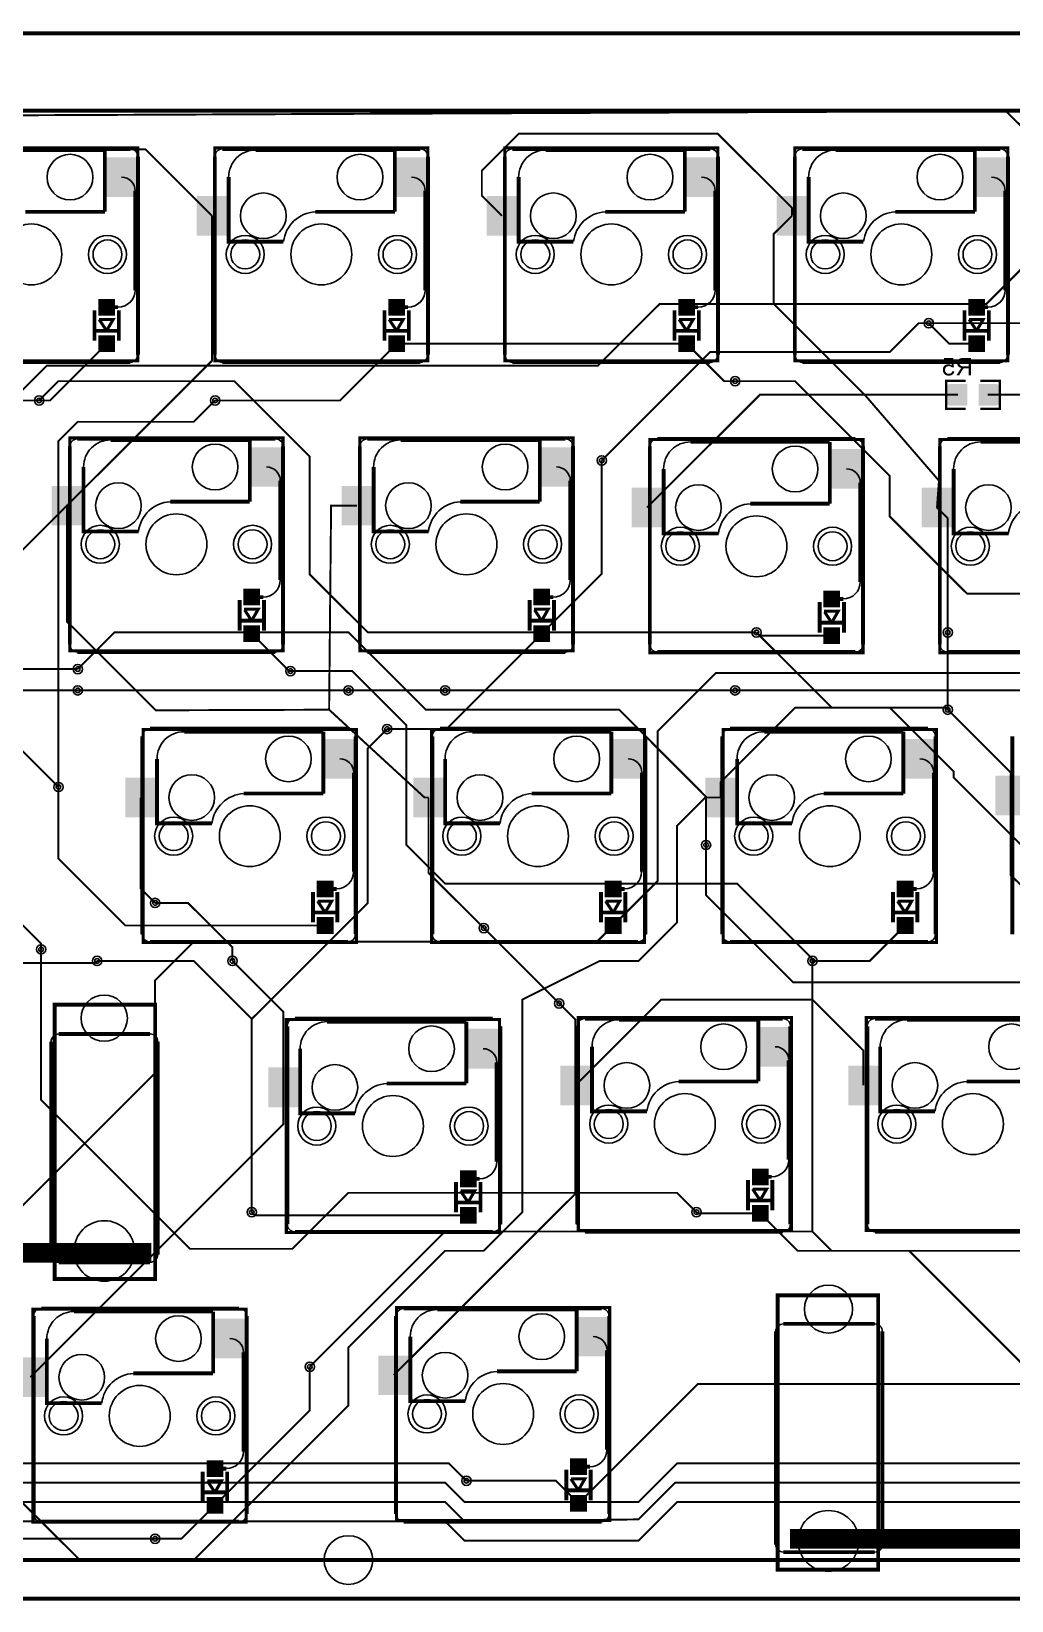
# Model space of a CAD drawing. Header units: millimetres. Extents: x -34 to 290, y -3 to 102.
# Drawn here: x 30 to 94.4, y -2.7 to 100.5 of the extents above; entities that cross this region are included whole.
import ezdxf

# ---------------------------------------------------------------- set-up
doc = ezdxf.new("R2010")
doc.units = ezdxf.units.MM
for name, color, linetype, true_color in [('BoardOutLine', 7, 'Continuous', 0xff00ff), ('BottomLayer', 7, 'Continuous', 0x0000ff), ('BottomPasteMaskLayer', 7, 'Continuous', 0x800000), ('BottomSilkLayer', 7, 'Continuous', 0x66cc33), ('BottomSolderMaskLayer', 7, 'Continuous', 0xaa00ff), ('Document', 7, 'Continuous', 0xffffff), ('Hole', 7, 'Continuous', 0x222222), ('Multi-Layer', 7, 'Continuous', 0xc0c0c0), ('TopLayer', 7, 'Continuous', 0xff0000), ('TopSilkLayer', 7, 'Continuous', 0xffcc00)]:
    doc.layers.add(name, color=color, linetype=linetype, true_color=true_color)
doc.styles.get("Standard").update_dxf_attribs({"font": 'arial.ttf'})

msp = doc.modelspace()

# ---------------------------------------------------------------- hatches: boundary and pattern name
at = {"layer": 'BottomLayer'}
for points in [[(36.84, 89.63), (34.94, 89.63), (34.94, 92.13), (36.84, 92.13)], [(55.89, 89.63), (53.99, 89.63), (53.99, 92.13), (55.89, 92.13)], [(74.94, 89.63), (73.04, 89.63), (73.04, 92.13), (74.94, 92.13)], [(93.99, 89.63), (92.09, 89.63), (92.09, 92.13), (93.99, 92.13)], [(42.79, 87.09), (40.89, 87.09), (40.89, 89.59), (42.79, 89.59)], [(61.84, 87.09), (59.94, 87.09), (59.94, 89.59), (61.84, 89.59)], [(80.89, 87.09), (78.99, 87.09), (78.99, 89.59), (80.89, 89.59)], [(35.42, 82.83), (35.42, 81.83), (34.42, 81.83), (34.42, 82.83)], [(54.47, 82.83), (54.47, 81.83), (53.47, 81.83), (53.47, 82.83)], [(73.52, 82.83), (73.52, 81.83), (72.52, 81.83), (72.52, 82.83)], [(92.57, 82.83), (92.57, 81.83), (91.57, 81.83), (91.57, 82.83)], [(35.42, 80.43), (35.42, 79.43), (34.42, 79.43), (34.42, 80.43)], [(54.47, 80.43), (54.47, 79.43), (53.47, 79.43), (53.47, 80.43)], [(73.52, 80.43), (73.52, 79.43), (72.52, 79.43), (72.52, 80.43)], [(92.57, 80.43), (92.57, 79.43), (91.57, 79.43), (91.57, 80.43)], [(91.42, 75.89), (91.42, 77.27), (90.29, 77.27), (90.29, 75.89)], [(92.22, 75.89), (92.22, 77.27), (93.35, 77.27), (93.35, 75.89)], [(46.37, 70.58), (44.47, 70.58), (44.47, 73.08), (46.37, 73.08)], [(65.42, 70.58), (63.52, 70.58), (63.52, 73.08), (65.42, 73.08)], [(84.47, 70.46), (82.57, 70.46), (82.57, 72.96), (84.47, 72.96)], [(33.26, 68.04), (31.36, 68.04), (31.36, 70.54), (33.26, 70.54)], [(52.31, 68.04), (50.41, 68.04), (50.41, 70.54), (52.31, 70.54)], [(71.36, 67.92), (69.46, 67.92), (69.46, 70.42), (71.36, 70.42)], [(90.41, 67.92), (88.51, 67.92), (88.51, 70.42), (90.41, 70.42)], [(44.95, 63.78), (44.95, 62.78), (43.95, 62.78), (43.95, 63.78)], [(64, 63.78), (64, 62.78), (63, 62.78), (63, 63.78)], [(83.05, 63.65), (83.05, 62.65), (82.05, 62.65), (82.05, 63.65)], [(44.95, 61.38), (44.95, 60.38), (43.95, 60.38), (43.95, 61.38)], [(64, 61.38), (64, 60.38), (63, 60.38), (63, 61.38)], [(83.05, 61.25), (83.05, 60.25), (82.05, 60.25), (82.05, 61.25)], [(51.19, 51.41), (49.29, 51.41), (49.29, 53.91), (51.19, 53.91)], [(70.12, 51.41), (68.22, 51.41), (68.22, 53.91), (70.12, 53.91)], [(89.29, 51.41), (87.39, 51.41), (87.39, 53.91), (89.29, 53.91)], [(38.09, 48.87), (36.19, 48.87), (36.19, 51.37), (38.09, 51.37)], [(57.01, 48.87), (55.11, 48.87), (55.11, 51.37), (57.01, 51.37)], [(76.19, 48.87), (74.29, 48.87), (74.29, 51.37), (76.19, 51.37)], [(95.24, 48.99), (93.34, 48.99), (93.34, 51.49), (95.24, 51.49)], [(49.77, 44.6), (49.77, 43.6), (48.77, 43.6), (48.77, 44.6)], [(68.69, 44.6), (68.69, 43.6), (67.69, 43.6), (67.69, 44.6)], [(87.87, 44.6), (87.87, 43.6), (86.87, 43.6), (86.87, 44.6)], [(49.77, 42.2), (49.77, 41.2), (48.77, 41.2), (48.77, 42.2)], [(68.69, 42.2), (68.69, 41.2), (67.69, 41.2), (67.69, 42.2)], [(87.87, 42.2), (87.87, 41.2), (86.87, 41.2), (86.87, 42.2)], [(60.59, 32.36), (58.69, 32.36), (58.69, 34.86), (60.59, 34.86)], [(79.77, 32.48), (77.87, 32.48), (77.87, 34.98), (79.77, 34.98)], [(47.48, 29.82), (45.58, 29.82), (45.58, 32.32), (47.48, 32.32)], [(66.66, 29.94), (64.76, 29.94), (64.76, 32.44), (66.66, 32.44)], [(85.58, 29.94), (83.68, 29.94), (83.68, 32.44), (85.58, 32.44)], [(59.17, 25.55), (59.17, 24.55), (58.17, 24.55), (58.17, 25.55)], [(78.35, 25.68), (78.35, 24.68), (77.35, 24.68), (77.35, 25.68)], [(59.17, 23.15), (59.17, 22.15), (58.17, 22.15), (58.17, 23.15)], [(78.35, 23.28), (78.35, 22.28), (77.35, 22.28), (77.35, 23.28)], [(43.95, 13.31), (42.05, 13.31), (42.05, 15.81), (43.95, 15.81)], [(67.83, 13.43), (65.93, 13.43), (65.93, 15.93), (67.83, 15.93)], [(30.85, 10.77), (28.95, 10.77), (28.95, 13.27), (30.85, 13.27)], [(54.72, 10.89), (52.82, 10.89), (52.82, 13.39), (54.72, 13.39)], [(42.53, 6.5), (42.53, 5.5), (41.53, 5.5), (41.53, 6.5)], [(66.41, 6.63), (66.41, 5.63), (65.41, 5.63), (65.41, 6.63)], [(66.41, 4.23), (66.41, 3.23), (65.41, 3.23), (65.41, 4.23)], [(42.53, 4.1), (42.53, 3.1), (41.53, 3.1), (41.53, 4.1)]]:
    msp.add_hatch(color=256, dxfattribs=at).paths.add_polyline_path(points)
at = {"layer": 'BottomPasteMaskLayer'}
for points in [[(36.84, 89.63), (34.94, 89.63), (34.94, 92.13), (36.84, 92.13)], [(55.89, 89.63), (53.99, 89.63), (53.99, 92.13), (55.89, 92.13)], [(74.94, 89.63), (73.04, 89.63), (73.04, 92.13), (74.94, 92.13)], [(93.99, 89.63), (92.09, 89.63), (92.09, 92.13), (93.99, 92.13)], [(42.79, 87.09), (40.89, 87.09), (40.89, 89.59), (42.79, 89.59)], [(61.84, 87.09), (59.94, 87.09), (59.94, 89.59), (61.84, 89.59)], [(80.89, 87.09), (78.99, 87.09), (78.99, 89.59), (80.89, 89.59)], [(35.42, 82.83), (35.42, 81.83), (34.42, 81.83), (34.42, 82.83)], [(54.47, 82.83), (54.47, 81.83), (53.47, 81.83), (53.47, 82.83)], [(73.52, 82.83), (73.52, 81.83), (72.52, 81.83), (72.52, 82.83)], [(92.57, 82.83), (92.57, 81.83), (91.57, 81.83), (91.57, 82.83)], [(35.42, 80.43), (35.42, 79.43), (34.42, 79.43), (34.42, 80.43)], [(54.47, 80.43), (54.47, 79.43), (53.47, 79.43), (53.47, 80.43)], [(73.52, 80.43), (73.52, 79.43), (72.52, 79.43), (72.52, 80.43)], [(92.57, 80.43), (92.57, 79.43), (91.57, 79.43), (91.57, 80.43)], [(91.37, 75.94), (91.37, 76.36), (90.93, 76.36), (90.93, 76.81), (91.37, 76.81), (91.37, 77.22), (91.32, 77.27), (90.17, 77.27), (90.12, 77.22), (90.12, 75.94), (90.17, 75.89), (91.32, 75.89)], [(93.52, 75.94), (93.52, 77.22), (93.47, 77.27), (92.32, 77.27), (92.27, 77.22), (92.27, 76.81), (92.72, 76.81), (92.72, 76.36), (92.28, 76.36), (92.27, 75.94), (92.32, 75.89), (93.47, 75.89)], [(46.37, 70.58), (44.47, 70.58), (44.47, 73.08), (46.37, 73.08)], [(65.42, 70.58), (63.52, 70.58), (63.52, 73.08), (65.42, 73.08)], [(84.47, 70.46), (82.57, 70.46), (82.57, 72.96), (84.47, 72.96)], [(33.26, 68.04), (31.36, 68.04), (31.36, 70.54), (33.26, 70.54)], [(52.31, 68.04), (50.41, 68.04), (50.41, 70.54), (52.31, 70.54)], [(71.36, 67.92), (69.46, 67.92), (69.46, 70.42), (71.36, 70.42)], [(90.41, 67.92), (88.51, 67.92), (88.51, 70.42), (90.41, 70.42)], [(44.95, 63.78), (44.95, 62.78), (43.95, 62.78), (43.95, 63.78)], [(64, 63.78), (64, 62.78), (63, 62.78), (63, 63.78)], [(83.05, 63.65), (83.05, 62.65), (82.05, 62.65), (82.05, 63.65)], [(44.95, 61.38), (44.95, 60.38), (43.95, 60.38), (43.95, 61.38)], [(64, 61.38), (64, 60.38), (63, 60.38), (63, 61.38)], [(83.05, 61.25), (83.05, 60.25), (82.05, 60.25), (82.05, 61.25)], [(51.19, 51.41), (49.29, 51.41), (49.29, 53.91), (51.19, 53.91)], [(70.12, 51.41), (68.22, 51.41), (68.22, 53.91), (70.12, 53.91)], [(89.29, 51.41), (87.39, 51.41), (87.39, 53.91), (89.29, 53.91)], [(38.09, 48.87), (36.19, 48.87), (36.19, 51.37), (38.09, 51.37)], [(57.01, 48.87), (55.11, 48.87), (55.11, 51.37), (57.01, 51.37)], [(76.19, 48.87), (74.29, 48.87), (74.29, 51.37), (76.19, 51.37)], [(95.24, 48.99), (93.34, 48.99), (93.34, 51.49), (95.24, 51.49)], [(49.77, 44.6), (49.77, 43.6), (48.77, 43.6), (48.77, 44.6)], [(68.69, 44.6), (68.69, 43.6), (67.69, 43.6), (67.69, 44.6)], [(87.87, 44.6), (87.87, 43.6), (86.87, 43.6), (86.87, 44.6)], [(49.77, 42.2), (49.77, 41.2), (48.77, 41.2), (48.77, 42.2)], [(68.69, 42.2), (68.69, 41.2), (67.69, 41.2), (67.69, 42.2)], [(87.87, 42.2), (87.87, 41.2), (86.87, 41.2), (86.87, 42.2)], [(60.59, 32.36), (58.69, 32.36), (58.69, 34.86), (60.59, 34.86)], [(79.77, 32.48), (77.87, 32.48), (77.87, 34.98), (79.77, 34.98)], [(47.48, 29.82), (45.58, 29.82), (45.58, 32.32), (47.48, 32.32)], [(66.66, 29.94), (64.76, 29.94), (64.76, 32.44), (66.66, 32.44)], [(85.58, 29.94), (83.68, 29.94), (83.68, 32.44), (85.58, 32.44)], [(59.17, 25.55), (59.17, 24.55), (58.17, 24.55), (58.17, 25.55)], [(78.35, 25.68), (78.35, 24.68), (77.35, 24.68), (77.35, 25.68)], [(59.17, 23.15), (59.17, 22.15), (58.17, 22.15), (58.17, 23.15)], [(78.35, 23.28), (78.35, 22.28), (77.35, 22.28), (77.35, 23.28)], [(43.95, 13.31), (42.05, 13.31), (42.05, 15.81), (43.95, 15.81)], [(67.83, 13.43), (65.93, 13.43), (65.93, 15.93), (67.83, 15.93)], [(30.85, 10.77), (28.95, 10.77), (28.95, 13.27), (30.85, 13.27)], [(54.72, 10.89), (52.82, 10.89), (52.82, 13.39), (54.72, 13.39)], [(42.53, 6.5), (42.53, 5.5), (41.53, 5.5), (41.53, 6.5)], [(66.41, 6.63), (66.41, 5.63), (65.41, 5.63), (65.41, 6.63)], [(66.41, 4.23), (66.41, 3.23), (65.41, 3.23), (65.41, 4.23)], [(42.53, 4.1), (42.53, 3.1), (41.53, 3.1), (41.53, 4.1)]]:
    msp.add_hatch(color=256, dxfattribs=at).paths.add_polyline_path(points)
at = {"layer": 'BottomSolderMaskLayer'}
for points in [[(36.89, 89.58), (34.89, 89.58), (34.89, 92.18), (36.89, 92.18)], [(55.94, 89.58), (53.94, 89.58), (53.94, 92.18), (55.94, 92.18)], [(74.99, 89.58), (72.99, 89.58), (72.99, 92.18), (74.99, 92.18)], [(94.04, 89.58), (92.04, 89.58), (92.04, 92.18), (94.04, 92.18)], [(42.84, 87.04), (40.83, 87.04), (40.83, 89.64), (42.84, 89.64)], [(61.89, 87.04), (59.88, 87.04), (59.88, 89.64), (61.89, 89.64)], [(80.94, 87.04), (78.93, 87.04), (78.93, 89.64), (80.94, 89.64)], [(35.47, 82.88), (35.47, 81.78), (34.37, 81.78), (34.37, 82.88)], [(54.52, 82.88), (54.52, 81.78), (53.42, 81.78), (53.42, 82.88)], [(73.57, 82.88), (73.57, 81.78), (72.47, 81.78), (72.47, 82.88)], [(92.62, 82.88), (92.62, 81.78), (91.52, 81.78), (91.52, 82.88)], [(35.47, 80.48), (35.47, 79.38), (34.37, 79.38), (34.37, 80.48)], [(54.52, 80.48), (54.52, 79.38), (53.42, 79.38), (53.42, 80.48)], [(73.57, 80.48), (73.57, 79.38), (72.47, 79.38), (72.47, 80.48)], [(92.62, 80.48), (92.62, 79.38), (91.52, 79.38), (91.52, 80.48)], [(91.45, 75.87), (91.45, 77.29), (90.26, 77.29), (90.26, 75.87)], [(92.2, 75.87), (92.2, 77.29), (93.38, 77.29), (93.38, 75.87)], [(46.42, 70.53), (44.42, 70.53), (44.42, 73.13), (46.42, 73.13)], [(65.47, 70.53), (63.47, 70.53), (63.47, 73.13), (65.47, 73.13)], [(84.52, 70.4), (82.52, 70.4), (82.52, 73.01), (84.52, 73.01)], [(33.31, 67.99), (31.31, 67.99), (31.31, 70.59), (33.31, 70.59)], [(52.36, 67.99), (50.36, 67.99), (50.36, 70.59), (52.36, 70.59)], [(71.41, 67.86), (69.41, 67.86), (69.41, 70.47), (71.41, 70.47)], [(90.46, 67.86), (88.46, 67.86), (88.46, 70.47), (90.46, 70.47)], [(45, 63.83), (45, 62.73), (43.89, 62.73), (43.89, 63.83)], [(64.05, 63.83), (64.05, 62.73), (62.94, 62.73), (62.94, 63.83)], [(83.1, 63.7), (83.1, 62.6), (81.99, 62.6), (81.99, 63.7)], [(45, 61.43), (45, 60.33), (43.89, 60.33), (43.89, 61.43)], [(64.05, 61.43), (64.05, 60.33), (62.94, 60.33), (62.94, 61.43)], [(83.1, 61.3), (83.1, 60.2), (81.99, 60.2), (81.99, 61.3)], [(51.24, 51.35), (49.24, 51.35), (49.24, 53.96), (51.24, 53.96)], [(70.17, 51.35), (68.16, 51.35), (68.16, 53.96), (70.17, 53.96)], [(89.34, 51.35), (87.34, 51.35), (87.34, 53.96), (89.34, 53.96)], [(38.14, 48.81), (36.14, 48.81), (36.14, 51.42), (38.14, 51.42)], [(57.06, 48.81), (55.06, 48.81), (55.06, 51.42), (57.06, 51.42)], [(76.24, 48.81), (74.24, 48.81), (74.24, 51.42), (76.24, 51.42)], [(95.29, 48.94), (93.29, 48.94), (93.29, 51.54), (95.29, 51.54)], [(49.82, 44.65), (49.82, 43.55), (48.72, 43.55), (48.72, 44.65)], [(68.75, 44.65), (68.75, 43.55), (67.64, 43.55), (67.64, 44.65)], [(87.92, 44.65), (87.92, 43.55), (86.82, 43.55), (86.82, 44.65)], [(49.82, 42.25), (49.82, 41.15), (48.72, 41.15), (48.72, 42.25)], [(68.75, 42.25), (68.75, 41.15), (67.64, 41.15), (67.64, 42.25)], [(87.92, 42.25), (87.92, 41.15), (86.82, 41.15), (86.82, 42.25)], [(60.64, 32.3), (58.64, 32.3), (58.64, 34.91), (60.64, 34.91)], [(79.82, 32.43), (77.82, 32.43), (77.82, 35.03), (79.82, 35.03)], [(47.53, 29.76), (45.53, 29.76), (45.53, 32.37), (47.53, 32.37)], [(66.71, 29.89), (64.71, 29.89), (64.71, 32.49), (66.71, 32.49)], [(85.63, 29.89), (83.63, 29.89), (83.63, 32.49), (85.63, 32.49)], [(59.22, 25.6), (59.22, 24.5), (58.12, 24.5), (58.12, 25.6)], [(78.4, 25.73), (78.4, 24.63), (77.3, 24.63), (77.3, 25.73)], [(59.22, 23.2), (59.22, 22.1), (58.12, 22.1), (58.12, 23.2)], [(78.4, 23.33), (78.4, 22.23), (77.3, 22.23), (77.3, 23.33)], [(44, 13.25), (42, 13.25), (42, 15.86), (44, 15.86)], [(67.88, 13.38), (65.88, 13.38), (65.88, 15.98), (67.88, 15.98)], [(54.77, 10.84), (52.77, 10.84), (52.77, 13.44), (54.77, 13.44)], [(30.9, 10.71), (28.9, 10.71), (28.9, 13.32), (30.9, 13.32)], [(42.58, 6.55), (42.58, 5.45), (41.48, 5.45), (41.48, 6.55)], [(66.46, 6.68), (66.46, 5.58), (65.36, 5.58), (65.36, 6.68)], [(42.58, 4.15), (42.58, 3.05), (41.48, 3.05), (41.48, 4.15)], [(66.46, 4.28), (66.46, 3.18), (65.36, 3.18), (65.36, 4.28)]]:
    msp.add_hatch(color=256, dxfattribs=at).paths.add_polyline_path(points)

# ---------------------------------------------------------------- linework, layer by layer
at = {"layer": 'BoardOutLine', "const_width": 0.254}
msp.add_lwpolyline([(-34.29, 100.33), (-34.29, -2.54), (289.56, -2.54), (289.56, 100.33), (-34.29, 100.33)], close=True, dxfattribs=at)
at = {"layer": 'BottomLayer'}
for points, const_width in [([(60.89, 88.34), (59.56, 89.66), (59.56, 91.31), (61.98, 93.73), (75.06, 93.73), (79.94, 88.85), (79.94, 88.34)], 0.127), ([(41.84, 88.34), (37.47, 92.71), (20.78, 92.71)], 0.127), ([(36.8, 87.35), (36.8, 89.98)], 0.254), ([(55.85, 87.35), (55.85, 89.98)], 0.254), ([(74.9, 87.35), (74.9, 89.98)], 0.254), ([(93.95, 87.35), (93.95, 89.98)], 0.254), ([(32.31, 69.29), (41.84, 78.82), (41.84, 88.34)], 0.127), ([(79.94, 88.34), (78.74, 87.15), (78.74, 82.55), (84.71, 76.58), (90.85, 76.58)], 0.127), ([(36.8, 87.35), (36.8, 83.45)], 0.254), ([(55.85, 87.35), (55.85, 83.45)], 0.254), ([(74.9, 87.35), (74.9, 83.45)], 0.254), ([(93.95, 87.35), (93.95, 83.45)], 0.254), ([(35.67, 82.33), (34.92, 82.33)], 0.254), ([(54.72, 82.33), (53.97, 82.33)], 0.254), ([(73.77, 82.33), (73.02, 82.33)], 0.254), ([(92.82, 82.33), (92.07, 82.33)], 0.254), ([(88.92, 81.28), (90.27, 79.93), (92.07, 79.93)], 0.127), ([(34.92, 79.93), (31.19, 76.2), (30.48, 76.2)], 0.127), ([(53.97, 79.93), (50.24, 76.2), (42.04, 76.2)], 0.127), ([(53.97, 79.93), (73.02, 79.93)], 0.127), ([(73.02, 79.93), (75.48, 77.47), (76.2, 77.47)], 0.127), ([(70.41, 69.16), (77.83, 76.58), (84.79, 76.58)], 0.127), ([(84.71, 76.58), (89.59, 70.93), (89.46, 69.16)], 0.127), ([(92.79, 76.58), (96.95, 76.58), (97.08, 76.71)], 0.127), ([(67.44, 72.26), (67.44, 64.82), (63.5, 60.88)], 0.127), ([(46.32, 68.3), (46.32, 70.93)], 0.254), ([(65.37, 68.3), (65.37, 70.93)], 0.254), ([(84.42, 68.17), (84.42, 70.8)], 0.254), ([(32.31, 69.29), (29.06, 66.04), (24.13, 66.04)], 0.127), ([(32.31, 69.29), (32.31, 61.67), (38.14, 55.84), (49.53, 55.88)], 0.127), ([(51.36, 69.29), (49.66, 69.29), (49.53, 55.88), (55.8, 50.11), (56.06, 50.11)], 0.127), ([(108.51, 69.29), (108.51, 62.79), (102.87, 57.15), (76.2, 57.15)], 0.127), ([(89.46, 69.16), (90.17, 68.46), (90.17, 60.96)], 0.127), ([(46.32, 68.3), (46.32, 64.4)], 0.254), ([(65.37, 68.3), (65.37, 64.4)], 0.254), ([(84.42, 68.17), (84.42, 64.28)], 0.254), ([(45.2, 63.28), (44.45, 63.28)], 0.254), ([(64.25, 63.28), (63.5, 63.28)], 0.254), ([(83.3, 63.15), (82.55, 63.15)], 0.254), ([(20.7, 60.88), (23.03, 58.55), (33.02, 58.55)], 0.127), ([(44.45, 60.88), (46.9, 58.42), (46.99, 58.42)], 0.127), ([(63.5, 60.88), (57.23, 54.61), (53.34, 54.61)], 0.127), ([(77.6, 60.96), (77.81, 60.75), (82.55, 60.75)], 0.127), ([(101.6, 60.75), (99.14, 58.29), (74.93, 58.29), (71.12, 54.48), (71.12, 44.63), (68.19, 41.7)], 0.127), ([(31.75, 50.8), (26.67, 55.88), (8.89, 55.88), (5.08, 59.69)], 0.127), ([(21.59, 57.15), (33.02, 57.15)], 0.127), ([(50.8, 57.15), (57.15, 57.15)], 0.127), ([(90.17, 55.88), (90.04, 56.01), (80.14, 56.01), (75.24, 51.11), (75.24, 50.11)], 0.127), ([(90.17, 55.88), (94.29, 51.76), (94.29, 50.24)], 0.127), ([(51.15, 49.12), (51.15, 51.75)], 0.254), ([(70.07, 49.12), (70.07, 51.75)], 0.254), ([(89.25, 49.12), (89.25, 51.75)], 0.254), ([(49.27, 41.7), (36.15, 41.7), (31.75, 46.1), (31.75, 50.8)], 0.127), ([(75.24, 50.11), (74.24, 50.11), (72.39, 48.26), (72.39, 41.91), (69.85, 39.37), (67.31, 39.37), (62.23, 36.83), (62.23, 22.86), (59.69, 20.32), (57.15, 20.32), (50.8, 13.97), (50.8, 10.16), (40.64, 0), (33.15, 0), (24.89, 8.25), (24.89, 14.1)], 0.127), ([(37.14, 50.11), (37.14, 44.14), (38.1, 43.18)], 0.127), ([(56.06, 50.11), (56.06, 45.16), (59.69, 41.53)], 0.127), ([(103.81, 31.19), (103.81, 35.51), (94.29, 45.03), (94.29, 50.24)], 0.127), ([(51.15, 49.12), (51.15, 45.23)], 0.254), ([(70.07, 49.12), (70.07, 45.23)], 0.254), ([(89.25, 49.12), (89.25, 45.23)], 0.254), ([(96.77, 22.78), (100.33, 26.34), (100.33, 35.69), (98.04, 37.97), (80.01, 37.97), (74.29, 43.69), (74.29, 46.99)], 0.127), ([(34.29, 39.37), (34.16, 39.24), (19.05, 39.24), (13.84, 44.45), (12.7, 44.45)], 0.127), ([(50.02, 44.1), (49.27, 44.1)], 0.254), ([(68.94, 44.1), (68.19, 44.1)], 0.254), ([(88.12, 44.1), (87.37, 44.1)], 0.254), ([(22.98, 41.7), (29.42, 41.7), (30.61, 40.51), (30.61, 40.13)], 0.127), ([(68.19, 41.7), (67.13, 40.64), (40.64, 40.64), (38.1, 38.1), (38.1, 32), (28.75, 22.65), (27.81, 22.65)], 0.127), ([(87.37, 41.7), (85.04, 39.37), (81.28, 39.37)], 0.127), ([(46.53, 31.06), (46.53, 36.02), (43.18, 39.37)], 0.127), ([(65.71, 31.19), (65.71, 35.51), (64.64, 36.58)], 0.127), ([(65.71, 31.19), (71.35, 36.83), (81.28, 36.83), (84.63, 33.48), (84.63, 31.19)], 0.127), ([(60.54, 30.07), (60.54, 32.7)], 0.254), ([(79.72, 30.2), (79.72, 32.83)], 0.254), ([(29.9, 12.01), (46.53, 28.65), (46.53, 31.06)], 0.127), ([(53.77, 12.14), (65.71, 24.08), (65.71, 31.19)], 0.127), ([(60.54, 30.07), (60.54, 26.18)], 0.254), ([(79.72, 30.2), (79.72, 26.3)], 0.254), ([(59.42, 25.05), (58.67, 25.05)], 0.254), ([(78.6, 25.18), (77.85, 25.18)], 0.254), ([(44.45, 22.86), (44.66, 22.65), (58.67, 22.65)], 0.127), ([(73.66, 22.86), (73.74, 22.78), (77.85, 22.78)], 0.127), ([(77.85, 22.78), (80.3, 20.32), (95.25, 20.32)], 0.127), ([(43.91, 11.02), (43.91, 13.65)], 0.254), ([(67.78, 11.15), (67.78, 13.78)], 0.254), ([(42.03, 3.6), (48.26, 9.83), (48.26, 12.7)], 0.127), ([(65.91, 3.73), (73.74, 11.56), (97.92, 11.56)], 0.127), ([(43.91, 11.02), (43.91, 7.13)], 0.254), ([(67.78, 11.15), (67.78, 7.25)], 0.254), ([(66.66, 6.13), (65.91, 6.13)], 0.254), ([(42.78, 6), (42.03, 6)], 0.254), ([(65.91, 3.73), (64.43, 5.21), (58.55, 5.21)], 0.127), ([(42.03, 3.6), (39.83, 1.4), (38.1, 1.4)], 0.127)]:
    msp.add_lwpolyline(points, dxfattribs=dict(at, const_width=const_width))
for centre, radius, start, end in [((35.89, 89.98), 0.904, 0, 90), ((54.94, 89.98), 0.904, 0, 90), ((73.99, 89.98), 0.904, 0, 90), ((93.04, 89.98), 0.904, 0, 90), ((35.67, 83.45), 1.12, 270, 0), ((54.72, 83.45), 1.12, 270, 0), ((73.77, 83.45), 1.12, 270, 0), ((92.82, 83.45), 1.12, 270, 0), ((45.42, 70.93), 0.904, 0, 90), ((64.47, 70.93), 0.904, 0, 90), ((83.52, 70.8), 0.904, 0, 90), ((45.2, 64.4), 1.12, 270, 0), ((64.25, 64.4), 1.12, 270, 0), ((83.3, 64.28), 1.12, 270, 0), ((50.24, 51.75), 0.904, 0, 90), ((69.17, 51.75), 0.904, 0, 90), ((88.34, 51.75), 0.904, 0, 90), ((50.02, 45.23), 1.12, 270, 0), ((68.94, 45.23), 1.12, 270, 0), ((88.12, 45.23), 1.12, 270, 0), ((59.64, 32.7), 0.904, 0, 90), ((78.82, 32.83), 0.904, 0, 90), ((59.42, 26.18), 1.12, 270, 0), ((78.6, 26.3), 1.12, 270, 0), ((43, 13.65), 0.904, 0, 90), ((66.88, 13.78), 0.904, 0, 90), ((66.66, 7.25), 1.12, 270, 0), ((42.78, 7.13), 1.12, 270, 0)]:
    msp.add_arc(centre, radius, start, end, dxfattribs=at)
at = {"layer": 'BottomSilkLayer'}
for points, const_width in [([(25.66, 92.66), (34.8, 92.66)], 0.254), ([(34.8, 88.6), (34.8, 92.66)], 0.254), ([(44.71, 92.66), (53.85, 92.66)], 0.254), ([(53.85, 88.6), (53.85, 92.66)], 0.254), ([(63.76, 92.66), (72.9, 92.66)], 0.254), ([(72.9, 88.6), (72.9, 92.66)], 0.254), ([(82.81, 92.66), (91.95, 92.66)], 0.254), ([(91.95, 88.6), (91.95, 92.66)], 0.254), ([(46.53, 86.64), (42.93, 86.64), (42.93, 90.88)], 0.254), ([(65.58, 86.64), (61.98, 86.64), (61.98, 90.88)], 0.254), ([(84.63, 86.64), (81.03, 86.64), (81.03, 90.88)], 0.254), ([(34.8, 88.6), (29.57, 88.6)], 0.254), ([(53.85, 88.6), (48.62, 88.6)], 0.254), ([(72.9, 88.6), (67.67, 88.6)], 0.254), ([(91.95, 88.6), (86.72, 88.6)], 0.254), ([(34.12, 80.13), (34.12, 82.13)], 0.254), ([(34.42, 81.53), (34.42, 81.53), (34.92, 80.78)], 0.2), ([(34.42, 81.53), (35.35, 81.53)], 0.2), ([(35.27, 81.53), (35.35, 81.53), (34.91, 80.78)], 0.2), ([(35.72, 80.13), (35.72, 82.13)], 0.254), ([(53.17, 80.13), (53.17, 82.13)], 0.254), ([(53.47, 81.53), (53.47, 81.53), (53.97, 80.78)], 0.2), ([(53.47, 81.53), (54.4, 81.53)], 0.2), ([(54.32, 81.53), (54.4, 81.53), (53.96, 80.78)], 0.2), ([(54.77, 80.13), (54.77, 82.13)], 0.254), ([(72.22, 80.13), (72.22, 82.13)], 0.254), ([(72.52, 81.53), (72.52, 81.53), (73.02, 80.78)], 0.2), ([(72.52, 81.53), (73.45, 81.53)], 0.2), ([(73.37, 81.53), (73.45, 81.53), (73.01, 80.78)], 0.2), ([(73.82, 80.13), (73.82, 82.13)], 0.254), ([(91.27, 80.13), (91.27, 82.13)], 0.254), ([(91.57, 81.53), (91.57, 81.53), (92.07, 80.78)], 0.2), ([(91.57, 81.53), (92.5, 81.53)], 0.2), ([(92.42, 81.53), (92.5, 81.53), (92.06, 80.78)], 0.2), ([(92.87, 80.13), (92.87, 82.13)], 0.254), ([(34.12, 80.78), (35.72, 80.78)], 0.254), ([(53.17, 80.78), (54.77, 80.78)], 0.254), ([(72.22, 80.78), (73.82, 80.78)], 0.254), ([(91.27, 80.78), (92.87, 80.78)], 0.254), ([(91.34, 75.66), (90.06, 75.66), (90.06, 77.5), (91.34, 77.5)], 0.152), ([(92.3, 75.66), (93.58, 75.66), (93.58, 77.5), (92.3, 77.5)], 0.152), ([(35.18, 73.61), (44.32, 73.61)], 0.254), ([(44.32, 69.55), (44.32, 73.61)], 0.254), ([(54.23, 73.61), (63.37, 73.61)], 0.254), ([(63.37, 69.55), (63.37, 73.61)], 0.254), ([(73.28, 73.48), (82.42, 73.48)], 0.254), ([(82.42, 69.42), (82.42, 73.48)], 0.254), ([(92.33, 73.48), (101.47, 73.48)], 0.254), ([(37.01, 67.59), (33.4, 67.59), (33.4, 71.83)], 0.254), ([(56.06, 67.59), (52.45, 67.59), (52.45, 71.83)], 0.254), ([(75.11, 67.46), (71.5, 67.46), (71.5, 71.7)], 0.254), ([(94.16, 67.46), (90.55, 67.46), (90.55, 71.7)], 0.254), ([(44.32, 69.55), (39.09, 69.55)], 0.254), ([(63.37, 69.55), (58.14, 69.55)], 0.254), ([(82.42, 69.42), (77.19, 69.42)], 0.254), ([(43.65, 61.08), (43.65, 63.08)], 0.254), ([(45.25, 61.08), (45.25, 63.08)], 0.254), ([(62.7, 61.08), (62.7, 63.08)], 0.254), ([(64.3, 61.08), (64.3, 63.08)], 0.254), ([(81.75, 60.95), (81.75, 62.95)], 0.254), ([(83.35, 60.95), (83.35, 62.95)], 0.254), ([(43.94, 62.48), (43.95, 62.48), (44.44, 61.73)], 0.2), ([(43.95, 62.48), (44.87, 62.48)], 0.2), ([(44.8, 62.48), (44.87, 62.48), (44.44, 61.73)], 0.2), ([(62.99, 62.48), (63, 62.48), (63.49, 61.73)], 0.2), ([(63, 62.48), (63.92, 62.48)], 0.2), ([(63.85, 62.48), (63.92, 62.48), (63.49, 61.73)], 0.2), ([(82.04, 62.35), (82.05, 62.35), (82.54, 61.6)], 0.2), ([(82.05, 62.35), (82.97, 62.35)], 0.2), ([(82.9, 62.35), (82.97, 62.35), (82.54, 61.6)], 0.2), ([(43.65, 61.73), (45.25, 61.73)], 0.254), ([(62.7, 61.73), (64.3, 61.73)], 0.254), ([(81.75, 61.6), (83.35, 61.6)], 0.254), ([(40.01, 54.43), (49.15, 54.43)], 0.254), ([(49.15, 50.37), (49.15, 54.43)], 0.254), ([(58.93, 54.43), (68.07, 54.43)], 0.254), ([(68.07, 50.37), (68.07, 54.43)], 0.254), ([(78.11, 54.43), (87.25, 54.43)], 0.254), ([(87.25, 50.37), (87.25, 54.43)], 0.254), ([(41.84, 48.41), (38.23, 48.41), (38.23, 52.65)], 0.254), ([(60.76, 48.41), (57.15, 48.41), (57.15, 52.65)], 0.254), ([(79.94, 48.41), (76.33, 48.41), (76.33, 52.65)], 0.254), ([(49.15, 50.37), (43.92, 50.37)], 0.254), ([(68.07, 50.37), (62.84, 50.37)], 0.254), ([(87.25, 50.37), (82.02, 50.37)], 0.254), ([(48.47, 41.9), (48.47, 43.9)], 0.254), ([(48.77, 43.3), (48.77, 43.3), (49.27, 42.55)], 0.2), ([(48.77, 43.3), (49.7, 43.3)], 0.2), ([(49.62, 43.3), (49.7, 43.3), (49.27, 42.55)], 0.2), ([(50.07, 41.9), (50.07, 43.9)], 0.254), ([(67.39, 41.9), (67.39, 43.9)], 0.254), ([(67.69, 43.3), (67.69, 43.3), (68.19, 42.55)], 0.2), ([(67.69, 43.3), (68.62, 43.3)], 0.2), ([(68.54, 43.3), (68.62, 43.3), (68.19, 42.55)], 0.2), ([(68.99, 41.9), (68.99, 43.9)], 0.254), ([(86.57, 41.9), (86.57, 43.9)], 0.254), ([(86.87, 43.3), (86.87, 43.3), (87.37, 42.55)], 0.2), ([(86.87, 43.3), (87.8, 43.3)], 0.2), ([(87.72, 43.3), (87.8, 43.3), (87.37, 42.55)], 0.2), ([(88.17, 41.9), (88.17, 43.9)], 0.254), ([(48.47, 42.55), (50.07, 42.55)], 0.254), ([(67.39, 42.55), (68.99, 42.55)], 0.254), ([(86.57, 42.55), (88.17, 42.55)], 0.254), ([(49.4, 35.38), (58.55, 35.38)], 0.254), ([(58.55, 31.32), (58.55, 35.38)], 0.254), ([(68.58, 35.51), (77.73, 35.51)], 0.254), ([(77.73, 31.45), (77.73, 35.51)], 0.254), ([(87.5, 35.51), (96.65, 35.51)], 0.254), ([(51.23, 29.36), (47.63, 29.36), (47.63, 33.6)], 0.254), ([(70.41, 29.49), (66.8, 29.49), (66.8, 33.73)], 0.254), ([(89.33, 29.49), (85.73, 29.49), (85.73, 33.73)], 0.254), ([(58.55, 31.32), (53.32, 31.32)], 0.254), ([(77.73, 31.45), (72.49, 31.45)], 0.254), ([(96.65, 31.45), (91.42, 31.45)], 0.254), ([(57.87, 22.85), (57.87, 24.85)], 0.254), ([(59.47, 22.85), (59.47, 24.85)], 0.254), ([(77.05, 22.98), (77.05, 24.98)], 0.254), ([(78.65, 22.98), (78.65, 24.98)], 0.254), ([(58.17, 24.25), (58.17, 24.25), (58.67, 23.5)], 0.2), ([(58.17, 24.25), (59.09, 24.25)], 0.2), ([(59.02, 24.25), (59.09, 24.25), (58.66, 23.5)], 0.2), ([(77.05, 23.63), (78.65, 23.63)], 0.254), ([(77.35, 24.38), (77.35, 24.38), (77.85, 23.63)], 0.2), ([(77.35, 24.38), (78.27, 24.38)], 0.2), ([(78.2, 24.38), (78.27, 24.38), (77.84, 23.63)], 0.2), ([(57.87, 23.5), (59.47, 23.5)], 0.254), ([(56.64, 16.46), (65.79, 16.46)], 0.254), ([(65.79, 12.4), (65.79, 16.46)], 0.254), ([(32.77, 16.33), (41.91, 16.33)], 0.254), ([(41.91, 12.27), (41.91, 16.33)], 0.254), ([(34.6, 10.31), (30.99, 10.31), (30.99, 14.55)], 0.254), ([(58.47, 10.44), (54.87, 10.44), (54.87, 14.68)], 0.254), ([(41.91, 12.27), (36.68, 12.27)], 0.254), ([(65.79, 12.4), (60.55, 12.4)], 0.254), ([(41.23, 3.8), (41.23, 5.8)], 0.254), ([(41.53, 5.2), (41.53, 5.2), (42.03, 4.45)], 0.2), ([(41.53, 5.2), (42.46, 5.2)], 0.2), ([(42.38, 5.2), (42.46, 5.2), (42.03, 4.45)], 0.2), ([(42.83, 3.8), (42.83, 5.8)], 0.254), ([(65.11, 3.93), (65.11, 5.93)], 0.254), ([(65.41, 5.33), (65.41, 5.33), (65.91, 4.58)], 0.2), ([(65.41, 5.33), (66.33, 5.33)], 0.2), ([(66.26, 5.33), (66.33, 5.33), (65.9, 4.58)], 0.2), ([(66.71, 3.93), (66.71, 5.93)], 0.254), ([(41.23, 4.45), (42.83, 4.45)], 0.254), ([(65.11, 4.58), (66.71, 4.58)], 0.254)]:
    msp.add_lwpolyline(points, dxfattribs=dict(at, const_width=const_width))
for centre, radius, start, end in [((44.7, 90.89), 1.77, 89.7213, 180.2787), ((63.75, 90.89), 1.77, 89.7213, 180.2787), ((82.8, 90.89), 1.77, 89.7213, 180.2787), ((48.74, 86.38), 2.22, 93.1216, 173.2761), ((67.79, 86.38), 2.22, 93.1216, 173.2761), ((86.84, 86.38), 2.22, 93.1216, 173.2761), ((35.17, 71.84), 1.77, 89.7213, 180.2787), ((54.22, 71.84), 1.77, 89.7213, 180.2787), ((73.27, 71.71), 1.77, 89.7213, 180.2787), ((92.32, 71.71), 1.77, 89.7213, 180.2787), ((39.21, 67.33), 2.22, 93.1216, 173.2761), ((58.26, 67.33), 2.22, 93.1216, 173.2761), ((77.31, 67.2), 2.22, 93.1216, 173.2761), ((96.36, 67.2), 2.22, 93.1216, 173.2761), ((40, 52.66), 1.77, 89.7213, 180.2787), ((58.92, 52.66), 1.77, 89.7213, 180.2787), ((78.1, 52.66), 1.77, 89.7213, 180.2787), ((44.04, 48.15), 2.22, 93.1216, 173.2761), ((62.96, 48.15), 2.22, 93.1216, 173.2761), ((82.14, 48.15), 2.22, 93.1216, 173.2761), ((49.4, 33.61), 1.77, 89.7213, 180.2787), ((68.57, 33.74), 1.77, 89.7213, 180.2787), ((87.5, 33.74), 1.77, 89.7213, 180.2787), ((53.44, 29.1), 2.22, 93.1216, 173.2761), ((72.61, 29.23), 2.22, 93.1216, 173.2761), ((91.54, 29.23), 2.22, 93.1216, 173.2761), ((32.76, 14.56), 1.77, 89.7213, 180.2787), ((56.63, 14.69), 1.77, 89.7213, 180.2787), ((60.68, 10.18), 2.22, 93.1216, 173.2761), ((36.8, 10.05), 2.22, 93.1216, 173.2761)]:
    msp.add_arc(centre, radius, start, end, dxfattribs=at)
at = {"layer": 'Document', "const_width": 0.254}
for points in [[(31.5, 36.5), (38.1, 36.5), (38.1, 18.47), (31.5, 18.47), (31.5, 36.5)], [(78.99, 17.4), (85.6, 17.4), (85.6, -0.63), (78.99, -0.63), (78.99, 17.4)]]:
    msp.add_lwpolyline(points, close=True, dxfattribs=at)
at = {"layer": 'Document', "const_width": 1.3}
for points in [[(7.87, 20.19), (37.85, 20.19)], [(184.91, 1.4), (79.81, 1.4)]]:
    msp.add_lwpolyline(points, dxfattribs=at)
at = {"layer": 'Hole'}
for centre in [(88.92, 81.28), (76.2, 77.47), (30.48, 76.2), (42.04, 76.2), (67.44, 72.26), (77.6, 60.96), (90.17, 60.96), (33.02, 58.55), (46.99, 58.42), (33.02, 57.15), (50.8, 57.15), (57.15, 57.15), (76.2, 57.15), (90.17, 55.88), (53.34, 54.61), (31.75, 50.8), (74.29, 46.99), (38.1, 43.18), (59.69, 41.53), (30.61, 40.13), (34.29, 39.37), (43.18, 39.37), (81.28, 39.37), (64.64, 36.58), (44.45, 22.86), (73.66, 22.86), (48.26, 12.7), (58.55, 5.21), (38.1, 1.4)]:
    msp.add_circle(centre, 0.152, dxfattribs=at)
at = {"layer": 'Multi-Layer'}
for centre, radius in [((32.51, 90.88), 1.5), ((51.56, 90.88), 1.5), ((70.61, 90.88), 1.5), ((89.66, 90.88), 1.5), ((45.21, 88.34), 1.5), ((64.26, 88.34), 1.5), ((83.31, 88.34), 1.5), ((29.97, 85.8), 2), ((49.02, 85.8), 2), ((68.07, 85.8), 2), ((87.12, 85.8), 2), ((34.97, 85.8), 0.95), ((44.02, 85.8), 0.95), ((54.02, 85.8), 0.95), ((63.07, 85.8), 0.95), ((73.07, 85.8), 0.95), ((82.12, 85.8), 0.95), ((92.12, 85.8), 0.95), ((88.92, 81.28), 0.305), ((76.2, 77.47), 0.305), ((30.48, 76.2), 0.305), ((42.04, 76.2), 0.305), ((42.04, 71.83), 1.5), ((61.09, 71.83), 1.5), ((67.44, 72.26), 0.305), ((80.14, 71.7), 1.5), ((35.69, 69.29), 1.5), ((54.74, 69.29), 1.5), ((73.79, 69.16), 1.5), ((92.84, 69.16), 1.5), ((39.5, 66.75), 2), ((58.55, 66.75), 2), ((77.6, 66.62), 2), ((34.5, 66.75), 0.95), ((44.5, 66.75), 0.95), ((53.55, 66.75), 0.95), ((63.55, 66.75), 0.95), ((72.6, 66.62), 0.95), ((82.6, 66.62), 0.95), ((91.65, 66.62), 0.95), ((77.6, 60.96), 0.305), ((90.17, 60.96), 0.305), ((33.02, 58.55), 0.305), ((46.99, 58.42), 0.305), ((33.02, 57.15), 0.305), ((50.8, 57.15), 0.305), ((57.15, 57.15), 0.305), ((76.2, 57.15), 0.305), ((90.17, 55.88), 0.305), ((53.34, 54.61), 0.305), ((46.86, 52.65), 1.5), ((65.79, 52.65), 1.5), ((84.96, 52.65), 1.5), ((40.51, 50.11), 1.5), ((59.44, 50.11), 1.5), ((78.61, 50.11), 1.5), ((31.75, 50.8), 0.305), ((44.32, 47.57), 2), ((63.25, 47.57), 2), ((82.42, 47.57), 2), ((39.32, 47.57), 0.95), ((49.32, 47.57), 0.95), ((58.25, 47.57), 0.95), ((68.25, 47.57), 0.95), ((77.42, 47.57), 0.95), ((87.42, 47.57), 0.95), ((74.29, 46.99), 0.305), ((38.1, 43.18), 0.305), ((59.69, 41.53), 0.305), ((30.61, 40.13), 0.305), ((34.29, 39.37), 0.305), ((43.18, 39.37), 0.305), ((81.28, 39.37), 0.305), ((34.76, 35.61), 1.52), ((64.64, 36.58), 0.305), ((56.26, 33.6), 1.5), ((75.44, 33.73), 1.5), ((94.36, 33.73), 1.5), ((49.91, 31.06), 1.5), ((69.09, 31.19), 1.5), ((88.01, 31.19), 1.5), ((53.72, 28.52), 2), ((72.9, 28.65), 2), ((91.82, 28.65), 2), ((48.72, 28.52), 0.95), ((58.72, 28.52), 0.95), ((67.9, 28.65), 0.95), ((77.9, 28.65), 0.95), ((86.82, 28.65), 0.95), ((44.45, 22.86), 0.305), ((73.66, 22.86), 0.305), ((34.76, 20.31), 1.99), ((82.33, 16.49), 1.58), ((39.63, 14.55), 1.5), ((63.5, 14.68), 1.5), ((33.28, 12.01), 1.5), ((57.15, 12.14), 1.5), ((48.26, 12.7), 0.305), ((37.09, 9.47), 2), ((60.96, 9.6), 2), ((32.09, 9.47), 0.95), ((42.09, 9.47), 0.95), ((55.96, 9.6), 0.95), ((65.96, 9.6), 0.95), ((58.55, 5.21), 0.305), ((82.33, 1.25), 2), ((38.1, 1.4), 0.305), ((50.8, 0), 1.6)]:
    msp.add_circle(centre, radius, dxfattribs=at)
at = {"layer": 'TopLayer', "const_width": 0.127}
for points in [[(209.55, 93.85), (207.01, 96.39), (102.87, 96.52), (101.6, 95.25), (11.81, 94.87), (10.16, 94.87)], [(96.52, 92.71), (93.99, 95.22)], [(133.35, 90.09), (129.46, 93.98), (99.06, 93.98), (95.25, 90.17), (95.25, 85.09), (92.71, 82.55), (71.25, 82.55), (67.18, 78.49), (30.99, 78.49), (27.94, 75.44), (27.94, 46.74), (5.1, 23.89), (-4.97, 23.89)], [(88.92, 81.28), (88.26, 81.28), (86.36, 79.38), (74.55, 79.38), (67.44, 72.26)], [(130.81, 77.47), (127, 81.28), (88.92, 81.28)], [(30.48, 76.2), (31.75, 77.47), (43.31, 77.47), (48.26, 72.52), (48.26, 64.77), (52.07, 60.96), (77.6, 60.96)], [(133.35, 62.23), (132.08, 63.5), (91.44, 63.5), (86.36, 68.58), (86.36, 71.25), (80.14, 77.47), (76.2, 77.47)], [(21.59, 7.62), (29.34, 15.37), (29.34, 76.2), (30.48, 76.2)], [(42.04, 76.2), (40.64, 74.8), (33.02, 74.8), (31.75, 73.53), (31.75, 50.8)], [(273.05, 74.93), (273.43, 74.55), (280.67, 74.55), (283.21, 72.01), (283.21, 7.62), (276.86, 1.27), (241.3, 1.27), (237.49, 5.08), (212.09, 5.08), (210.82, 3.81), (72.39, 3.81), (69.85, 1.27), (58.42, 1.27), (57.15, 2.54), (7.62, 2.54)], [(33.02, 58.55), (35.43, 60.96), (50.8, 60.96), (55.88, 55.88), (68.58, 55.88), (74.29, 50.16), (74.29, 46.99)], [(77.6, 60.96), (82.55, 56.01), (86.36, 56.01), (90.55, 51.82), (90.55, 51.43), (102.62, 39.37), (144.79, 39.37)], [(90.17, 60.96), (90.17, 55.88)], [(46.99, 58.42), (51.05, 58.42), (54.61, 54.86), (54.61, 46.99), (57.15, 44.45), (76.33, 44.45), (81.28, 39.5), (81.28, 39.37)], [(33.02, 57.15), (50.8, 57.15)], [(76.2, 57.15), (57.15, 57.15)], [(53.34, 54.61), (52.07, 53.34), (52.07, 43.18), (44.45, 35.56), (44.45, 22.86)], [(43.18, 39.37), (43.18, 40.26), (40.26, 43.18), (38.1, 43.18)], [(59.69, 41.53), (64.64, 36.58)], [(30.61, 40.13), (30.61, 30.23), (40.39, 20.45), (47.12, 20.45), (50.8, 24.13), (72.39, 24.13), (73.66, 22.86)], [(44.45, 35.56), (40.64, 39.37), (34.29, 39.37)], [(149.86, 22.86), (143.51, 16.51), (106.68, 16.51), (100.33, 10.16), (97.79, 10.16), (87.63, 20.32), (82.55, 20.32), (81.28, 21.59), (81.28, 39.37)], [(-4.97, 22.62), (-7.86, 22.62), (-15.25, 15.23), (-15.25, 7.63), (-11.43, 3.81), (57.15, 3.81), (58.42, 2.54), (69.85, 2.67), (72.26, 5.08), (191.77, 5.08), (195.58, 8.89)], [(214.5, 17.78), (195.58, 17.78), (184.15, 6.35), (72.39, 6.35), (69.85, 3.81), (58.42, 3.81), (57.15, 5.08), (-7.49, 5.08), (-12.57, 10.03), (-12.57, 16.64), (-7.86, 21.35), (-4.97, 21.35)], [(48.26, 12.7), (57.15, 21.59), (81.28, 21.59)], [(58.55, 5.21), (57.4, 6.35), (-6.48, 6.35), (-10.16, 10.03), (-10.16, 16.51), (-8.76, 17.91), (-8.76, 18.92)], [(38.1, 1.4), (-12.83, 1.4), (-15.24, 3.81), (-24.13, 3.81), (-27.05, 6.73), (-27.05, 16.76)]]:
    msp.add_lwpolyline(points, dxfattribs=at)
at = {"layer": 'TopSilkLayer'}
for points, const_width in [([(1.4, 95.25), (287.15, 95.25)], 0.254), ([(26.87, 78.8), (36.97, 78.8), (36.97, 92.8), (22.97, 92.8), (22.97, 78.8), (26.97, 78.8)], 0.2), ([(23.47, 92.73), (36.47, 92.73)], 0.254), ([(45.92, 78.8), (56.02, 78.8), (56.02, 92.8), (42.02, 92.8), (42.02, 78.8), (46.02, 78.8)], 0.2), ([(42.52, 92.73), (55.52, 92.73)], 0.254), ([(64.97, 78.8), (75.07, 78.8), (75.07, 92.8), (61.07, 92.8), (61.07, 78.8), (65.07, 78.8)], 0.2), ([(61.57, 92.73), (74.57, 92.73)], 0.254), ([(84.02, 78.8), (94.12, 78.8), (94.12, 92.8), (80.12, 92.8), (80.12, 78.8), (84.12, 78.8)], 0.2), ([(80.62, 92.73), (93.62, 92.73)], 0.254), ([(36.97, 92.23), (36.97, 79.22)], 0.254), ([(42.02, 92.23), (42.02, 79.22)], 0.254), ([(56.02, 92.23), (56.02, 79.22)], 0.254), ([(61.07, 92.23), (61.07, 79.22)], 0.254), ([(75.07, 92.23), (75.07, 79.22)], 0.254), ([(80.12, 92.23), (80.12, 79.22)], 0.254), ([(94.12, 92.23), (94.12, 79.22)], 0.254), ([(23.47, 78.72), (36.47, 78.72)], 0.254), ([(42.52, 78.72), (55.52, 78.72)], 0.254), ([(61.57, 78.72), (74.57, 78.72)], 0.254), ([(80.62, 78.72), (93.62, 78.72)], 0.254), ([(32.5, 73.18), (32.5, 60.17)], 0.254), ([(36.4, 59.75), (46.5, 59.75), (46.5, 73.75), (32.5, 73.75), (32.5, 59.75), (36.5, 59.75)], 0.2), ([(33, 73.68), (46, 73.68)], 0.254), ([(46.5, 73.18), (46.5, 60.17)], 0.254), ([(51.55, 73.18), (51.55, 60.17)], 0.254), ([(55.45, 59.75), (65.55, 59.75), (65.55, 73.75), (51.55, 73.75), (51.55, 59.75), (55.55, 59.75)], 0.2), ([(52.05, 73.68), (65.05, 73.68)], 0.254), ([(65.55, 73.18), (65.55, 60.17)], 0.254), ([(70.6, 73.18), (70.6, 60.17)], 0.254), ([(74.5, 59.63), (84.6, 59.63), (84.6, 73.63), (70.6, 73.63), (70.6, 59.63), (74.6, 59.63)], 0.2), ([(71.1, 73.68), (84.1, 73.68)], 0.254), ([(84.6, 73.18), (84.6, 60.17)], 0.254), ([(89.65, 73.18), (89.65, 60.17)], 0.254), ([(93.55, 59.63), (103.65, 59.63), (103.65, 73.63), (89.65, 73.63), (89.65, 59.63), (93.65, 59.63)], 0.2), ([(90.15, 73.68), (103.15, 73.68)], 0.254), ([(33, 59.67), (46, 59.67)], 0.254), ([(52.05, 59.67), (65.05, 59.67)], 0.254), ([(71.1, 59.67), (84.1, 59.67)], 0.254), ([(90.15, 59.67), (103.15, 59.67)], 0.254), ([(41.22, 40.58), (51.32, 40.58), (51.32, 54.58), (37.32, 54.58), (37.32, 40.58), (41.32, 40.58)], 0.2), ([(37.76, 54.63), (50.76, 54.63)], 0.254), ([(60.15, 40.58), (70.25, 40.58), (70.25, 54.58), (56.25, 54.58), (56.25, 40.58), (60.25, 40.58)], 0.2), ([(56.81, 54.63), (69.81, 54.63)], 0.254), ([(79.32, 40.58), (89.42, 40.58), (89.42, 54.58), (75.42, 54.58), (75.42, 40.58), (79.42, 40.58)], 0.2), ([(75.86, 54.63), (88.86, 54.63)], 0.254), ([(37.26, 54.13), (37.26, 41.12)], 0.254), ([(51.26, 54.13), (51.26, 41.12)], 0.254), ([(56.31, 54.13), (56.31, 41.12)], 0.254), ([(70.31, 54.13), (70.31, 41.12)], 0.254), ([(75.36, 54.13), (75.36, 41.12)], 0.254), ([(89.36, 54.13), (89.36, 41.12)], 0.254), ([(94.41, 54.13), (94.41, 41.12)], 0.254), ([(37.76, 40.62), (50.76, 40.62)], 0.254), ([(56.81, 40.62), (69.81, 40.62)], 0.254), ([(75.86, 40.62), (88.86, 40.62)], 0.254), ([(50.62, 21.53), (60.72, 21.53), (60.72, 35.53), (46.72, 35.53), (46.72, 21.53), (50.72, 21.53)], 0.2), ([(46.78, 35.08), (46.78, 22.07)], 0.254), ([(47.28, 35.58), (60.28, 35.58)], 0.254), ([(60.78, 35.08), (60.78, 22.07)], 0.254), ([(65.83, 35.08), (65.83, 22.07)], 0.254), ([(69.8, 21.65), (79.9, 21.65), (79.9, 35.65), (65.9, 35.65), (65.9, 21.65), (69.9, 21.65)], 0.2), ([(66.33, 35.58), (79.33, 35.58)], 0.254), ([(79.83, 35.08), (79.83, 22.07)], 0.254), ([(88.72, 21.65), (98.82, 21.65), (98.82, 35.65), (84.82, 35.65), (84.82, 21.65), (88.82, 21.65)], 0.2), ([(84.88, 35.08), (84.88, 22.07)], 0.254), ([(85.38, 35.58), (98.38, 35.58)], 0.254), ([(31.27, 34.07), (31.27, 20.07)], 0.254), ([(31.77, 34.57), (37.77, 34.57)], 0.254), ([(38.27, 34.07), (38.27, 20.07)], 0.254), ([(47.28, 21.57), (60.28, 21.57)], 0.254), ([(66.33, 21.57), (79.33, 21.57)], 0.254), ([(85.38, 21.57), (98.38, 21.57)], 0.254), ([(31.77, 19.57), (37.77, 19.57)], 0.254), ([(33.99, 2.48), (44.09, 2.48), (44.09, 16.48), (30.08, 16.48), (30.08, 2.48), (34.09, 2.48)], 0.2), ([(30.62, 16.53), (43.62, 16.53)], 0.254), ([(57.86, 2.6), (67.96, 2.6), (67.96, 16.6), (53.96, 16.6), (53.96, 2.6), (57.96, 2.6)], 0.2), ([(54.43, 16.53), (67.43, 16.53)], 0.254), ([(30.12, 16.03), (30.12, 3.02)], 0.254), ([(44.12, 16.03), (44.12, 3.02)], 0.254), ([(53.93, 16.03), (53.93, 3.02)], 0.254), ([(67.93, 16.03), (67.93, 3.02)], 0.254), ([(79.37, 15.52), (85.37, 15.52)], 0.254), ([(78.87, 15.02), (78.87, 1.02)], 0.254), ([(85.87, 15.02), (85.87, 1.02)], 0.254), ([(30.62, 2.52), (43.62, 2.52)], 0.254), ([(54.43, 2.52), (67.43, 2.52)], 0.254), ([(1.4, 0), (287.15, 0)], 0.254), ([(79.37, 0.52), (85.37, 0.52)], 0.254)]:
    msp.add_lwpolyline(points, dxfattribs=dict(at, const_width=const_width))
for centre in [(34.97, 85.8), (44.02, 85.8), (54.02, 85.8), (63.07, 85.8), (73.07, 85.8), (82.12, 85.8), (92.12, 85.8), (34.5, 66.75), (44.5, 66.75), (53.55, 66.75), (63.55, 66.75), (72.6, 66.62), (82.6, 66.62), (91.65, 66.62), (39.32, 47.57), (49.32, 47.57), (58.25, 47.57), (68.25, 47.57), (77.42, 47.57), (87.42, 47.57), (48.72, 28.52), (58.72, 28.52), (67.9, 28.65), (77.9, 28.65), (86.82, 28.65), (32.09, 9.47), (42.09, 9.47), (55.96, 9.6), (65.96, 9.6)]:
    msp.add_circle(centre, 1.25, dxfattribs=at)
for centre, start, end in [((36.47, 92.23), 0, 90), ((42.52, 92.23), 90, 180), ((55.52, 92.23), 0, 90), ((61.57, 92.23), 90, 180), ((74.57, 92.23), 0, 90), ((80.62, 92.23), 90, 180), ((93.62, 92.23), 0, 90), ((36.47, 79.22), 270, 360), ((42.52, 79.22), 180, 270), ((55.52, 79.22), 270, 360), ((61.57, 79.22), 180, 270), ((74.57, 79.22), 270, 360), ((80.62, 79.22), 180, 270), ((93.62, 79.22), 270, 360), ((33, 73.18), 90, 180), ((46, 73.18), 0, 90), ((52.05, 73.18), 90, 180), ((65.05, 73.18), 0, 90), ((71.1, 73.18), 90, 180), ((84.1, 73.18), 0, 90), ((90.15, 73.18), 90, 180), ((33, 60.17), 180, 270), ((46, 60.17), 270, 360), ((52.05, 60.17), 180, 270), ((65.05, 60.17), 270, 360), ((71.1, 60.17), 180, 270), ((84.1, 60.17), 270, 360), ((90.15, 60.17), 180, 270), ((37.76, 54.13), 90, 180), ((50.76, 54.13), 0, 90), ((56.81, 54.13), 90, 180), ((69.81, 54.13), 0, 90), ((75.86, 54.13), 90, 180), ((88.86, 54.13), 0, 90), ((37.76, 41.12), 180, 270), ((50.76, 41.12), 270, 360), ((56.81, 41.12), 180, 270), ((69.81, 41.12), 270, 360), ((75.86, 41.12), 180, 270), ((88.86, 41.12), 270, 360), ((47.28, 35.08), 90, 180), ((60.28, 35.08), 0, 90), ((66.33, 35.08), 90, 180), ((79.33, 35.08), 0, 90), ((85.38, 35.08), 90, 180), ((31.77, 34.07), 90, 180), ((37.77, 34.07), 0, 90), ((47.28, 22.07), 180, 270), ((60.28, 22.07), 270, 360), ((66.33, 22.07), 180, 270), ((79.33, 22.07), 270, 360), ((85.38, 22.07), 180, 270), ((31.77, 20.07), 180, 270), ((37.77, 20.07), 270, 0), ((30.62, 16.03), 90, 180), ((43.62, 16.03), 0, 90), ((54.43, 16.03), 90, 180), ((67.43, 16.03), 0, 90), ((79.37, 15.02), 90, 180), ((85.37, 15.02), 0, 90), ((30.62, 3.02), 180, 270), ((43.62, 3.02), 270, 360), ((54.43, 3.02), 180, 270), ((67.43, 3.02), 270, 360), ((79.37, 1.02), 180, 270), ((85.37, 1.02), 270, 0)]:
    msp.add_arc(centre, 0.5, start, end, dxfattribs=at)

# ---------------------------------------------------------------- texts
at = {"layer": 'BottomSilkLayer', "text_generation_flag": 2}
msp.add_text('R5', height=1.143, dxfattribs=at).set_placement((91.82, 77.85))

doc.saveas('drawing.dxf')
